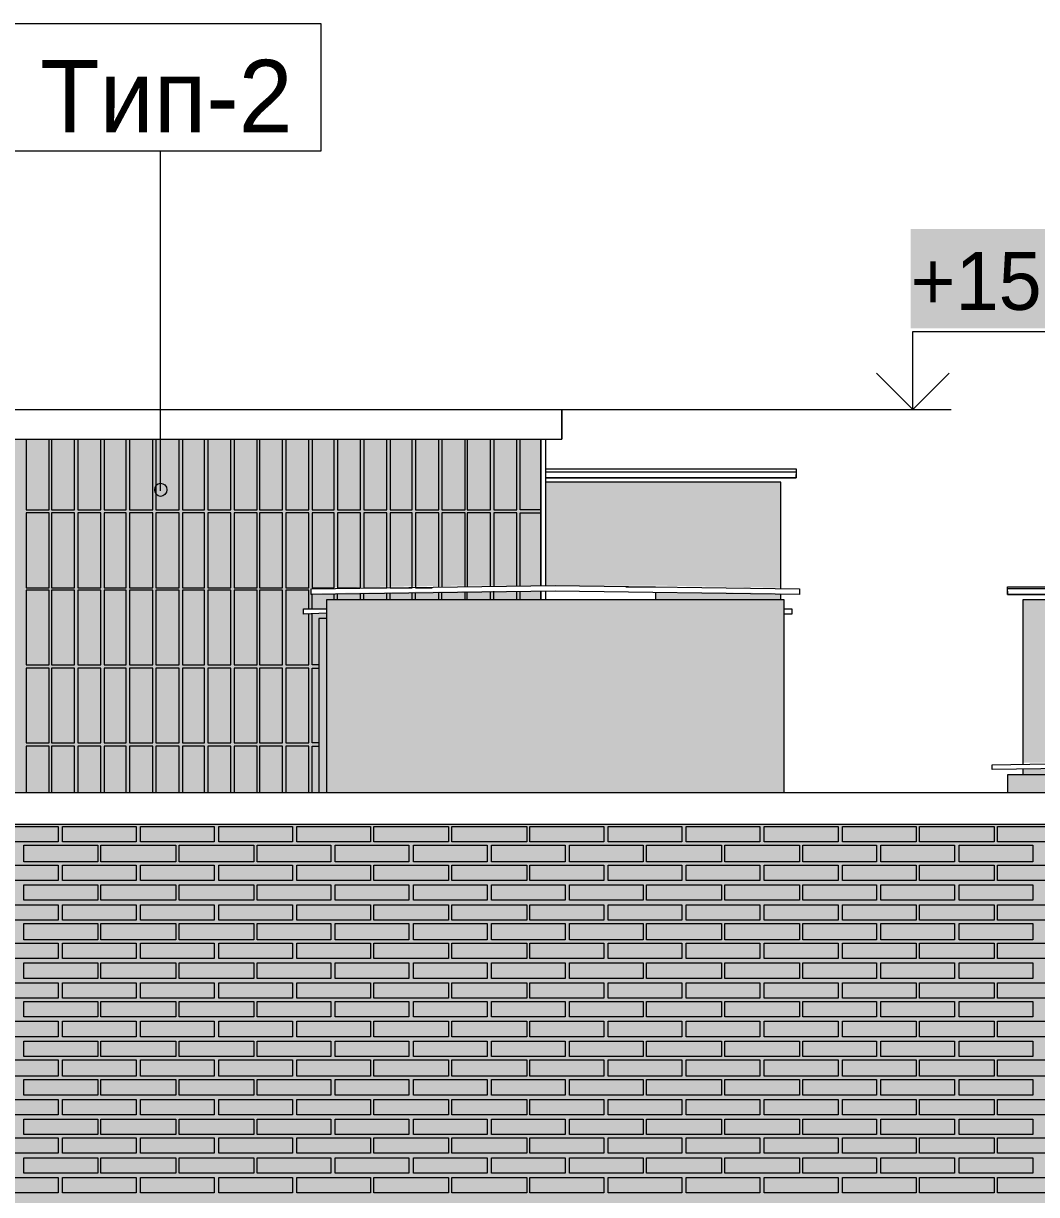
# Model space of a CAD drawing. Header units: millimetres. Extents: x -28928 to 100580, y -22867 to 36490.
# Drawn here: x 7074 to 10970, y 7605 to 12108 of the extents above; entities that cross this region are included whole.
import ezdxf

# ---------------------------------------------------------------- set-up
doc = ezdxf.new("R2010")
doc.units = ezdxf.units.MM
doc.layers.add('PDF _Геометрия', color=7, linetype='Continuous', true_color=0x8f8e8d)
doc.layers.add('PDF _Сплошная заливка', color=7, linetype='Continuous', true_color=0xffffff)
doc.layers.add('PDF _Текст', color=7, linetype='Continuous')

msp = doc.modelspace()

# ---------------------------------------------------------------- hatches: boundary and pattern name
at = {"layer": 'PDF _Сплошная заливка', "true_color": 0xfae100, "transparency": 33554559}
h = msp.add_hatch(color=2, dxfattribs=at)
h.paths.add_polyline_path([(1529.5, 10411.8), (1529.5, 10394.9), (2096.4, 10394.9), (2096.4, 10411.8)])
h.paths.add_polyline_path([(4249.9, 9908.4), (4249.9, 9891.4), (4922.6, 9891.4), (4922.6, 9908.4)])
h.paths.add_polyline_path([(5675.7, 9891.4), (5675.7, 9476.8), (5663, 9476.8), (5692.6, 9472.6), (5692.6, 9476.8), (5696.8, 9476.8), (5997.2, 9176.4), (5997.2, 9574.1), (5679.9, 9891.4)])
h.paths.add_polyline_path([(3746.4, 9916.8), (3725.3, 9895.7), (3822.6, 9891.4), (3822.6, 9916.8)])
h.paths.add_polyline_path([(6060.7, 9256.8), (6060.7, 9197.6), (6365.3, 9201.8), (6310.3, 9256.8)])
h.paths.add_polyline_path([(3818.4, 9988.7), (3771.8, 9942.2), (3822.6, 9938), (3822.6, 9988.7)])
h.paths.add_polyline_path([(5954.9, 9206), (5959.1, 9201.8), (5959.1, 9206)])
h.paths.add_polyline_path([(5675.7, 10378), (5675.7, 9946.4), (5679.9, 9946.4), (5997.2, 9629.1), (5997.2, 10060.7), (5679.9, 10378)])
h.paths.add_polyline_path([(6369.5, 9256.8), (6390.7, 9235.7), (6390.7, 9256.8)])
h.paths.add_polyline_path([(4249.9, 10378), (4249.9, 9946.4), (4922.6, 9946.4), (4922.6, 10378)])
h.paths.add_polyline_path([(6060.7, 9506.4), (6060.7, 9396.4), (6166.4, 9396.4), (6166.4, 9404.9), (6064.9, 9506.4)])
h.paths.add_polyline_path([(-5544.3, 10191.8), (-5544.3, 10509.1), (-8675.1, 10509.1), (-8666.6, 10504.9), (-8653.9, 10500.7), (-8645.5, 10496.4), (-8632.8, 10492.2), (-8624.3, 10488), (-8611.6, 10483.7), (-8603.2, 10479.5), (-8590.5, 10475.3), (-8573.6, 10466.8), (-8577.8, 10416), (-8857, 10411.8), (-8857, 10394.9), (-8662.4, 10394.9), (-8615.9, 10348.4), (-8857, 10344.1), (-8857, 10331.4), (-8658.2, 10331.4), (-8615.9, 10289.1), (-8857, 10284.9), (-8857, 10272.2), (-8662.4, 10272.2), (-8615.9, 10225.7), (-8857, 10221.4), (-8857, 10213), (-8662.4, 10213), (-8615.9, 10166.4), (-8857, 10162.2), (-8857, 10153.7), (-8662.4, 10153.7), (-8615.9, 10107.2), (-8857, 10103), (-8857, 10094.5), (-8467.8, 10094.5), (-8450.9, 10090.3), (-8450.9, 10115.7), (-5544.3, 10115.7), (-5544.3, 10136.8), (-5671.3, 10136.8), (-5671.3, 10170.7), (-5874.3, 10174.9), (-6343.9, 10174.9), (-8510.1, 10141), (-8510.1, 10162.2), (-6343.9, 10196), (-5810.9, 10196)])
h.paths.add_polyline_path([(4960.7, 9908.4), (4960.7, 9891.4), (5019.9, 9891.4), (5019.9, 9857.6), (5079.1, 9857.6), (5079.1, 9836.4), (5019.9, 9836.4), (5019.9, 9472.6), (5629.1, 9476.8), (5633.4, 9908.4)])
h.paths.add_polyline_path([(2451.8, 9320.3), (2451.8, 9151), (3001.8, 9151), (3001.8, 9819.5), (3589.9, 9823.7), (3598.4, 9828), (3606.8, 9836.4), (2942.6, 9836.4), (2942.6, 9861.8), (3179.5, 9866), (3644.9, 9874.5), (3649.1, 9878.7), (3653.4, 9891.4), (3666.1, 9895.7), (3683, 9912.6), (3589.9, 9912.6), (3589.9, 9933.7), (3708.4, 9938), (4186.4, 10416), (5696.8, 10416), (5997.2, 10115.7), (5997.2, 10335.7), (6035.3, 10335.7), (6035.3, 10073.4), (6039.5, 10073.4), (6538.7, 9574.1), (6534.5, 9565.7), (6517.6, 9548.7), (6504.9, 9544.5), (6504.9, 9548.7), (6433, 9620.7), (6428.7, 9620.7), (6428.7, 9396.4), (6843.4, 9396.4), (6843.4, 9256.8), (6428.7, 9256.8), (6428.7, 9197.6), (6843.4, 9197.6), (6843.4, 9151), (6856.1, 9151), (6856.1, 10335.7), (6894.1, 10335.7), (6894.1, 9151), (8209.9, 9151), (8209.9, 9819.5), (8239.5, 9819.5), (8239.5, 9840.7), (8150.7, 9840.7), (8150.7, 9857.6), (8239.5, 9857.6), (8239.5, 9891.4), (9064.5, 9891.4), (9064.5, 9925.3), (8772.6, 9925.3), (8180.3, 9916.8), (8180.3, 9938), (8772.6, 9946.4), (9064.5, 9946.4), (9064.5, 10509.1), (2371.4, 10509.1), (2379.9, 10504.9), (2392.6, 10500.7), (2409.5, 10492.2), (2422.2, 10488), (2439.1, 10479.5), (2451.8, 10475.3), (2468.7, 10466.8), (2464.5, 10416), (2185.3, 10411.8), (2185.3, 10394.9), (2384.1, 10394.9), (2426.4, 10352.6), (2426.4, 10344.1), (2185.3, 10344.1), (2185.3, 10331.4), (2384.1, 10331.4), (2426.4, 10289.1), (2185.3, 10284.9), (2185.3, 10272.2), (2384.1, 10272.2), (2426.4, 10229.9), (2426.4, 10221.4), (2185.3, 10221.4), (2185.3, 10213), (2384.1, 10213), (2418, 10179.1), (2418, 10170.7), (2443.4, 10170.7), (2443.4, 10136.8), (2396.8, 10136.8), (2426.4, 10107.2), (2384.1, 10103), (2384.1, 10090.3), (2388.4, 10090.3), (2426.4, 10052.2), (2426.4, 10043.7), (2384.1, 10043.7), (2384.1, 10026.8), (2388.4, 10026.8), (2426.4, 9988.7), (2426.4, 9980.3), (2460.3, 9980.3), (2494.1, 9976), (2494.1, 9921), (2430.7, 9921), (2430.7, 9887.2), (2443.4, 9887.2), (2485.7, 9866), (2485.7, 9811), (2430.7, 9811), (2430.7, 9760.3), (2434.9, 9760.3), (2447.6, 9747.6), (2430.7, 9743.4), (2430.7, 9701), (2434.9, 9701), (2447.6, 9688.4), (2430.7, 9684.1), (2430.7, 9637.6), (2439.1, 9637.6), (2447.6, 9629.1), (2430.7, 9624.9), (2430.7, 9578.4), (2434.9, 9578.4), (2447.6, 9565.7), (2430.7, 9561.4), (2430.7, 9519.1), (2434.9, 9519.1), (2447.6, 9506.4), (2430.7, 9502.2), (2430.7, 9459.9), (2434.9, 9459.9), (2447.6, 9447.2), (2430.7, 9443), (2430.7, 9400.7), (2434.9, 9400.7), (2447.6, 9388), (2430.7, 9383.7), (2473, 9379.5), (2511.1, 9375.3), (2511.1, 9320.3)])
h.paths.add_polyline_path([(-8480.5, 9912.6), (-8480.5, 9891.4), (-8450.9, 9891.4), (-8450.9, 9912.6)])
h.paths.add_polyline_path([(-8950.1, 10043.7), (-9220.9, 10043.7), (-9220.9, 10031), (-8950.1, 10031)])
h.paths.add_polyline_path([(3860.7, 9921), (3860.7, 9891.4), (4207.6, 9891.4), (4207.6, 9921)])
h.paths.add_polyline_path([(-8950.1, 10103), (-9220.9, 10103), (-9220.9, 10094.5), (-8950.1, 10094.5)])
h.paths.add_polyline_path([(6060.7, 9993), (6060.7, 9561.4), (6064.9, 9561.4), (6221.4, 9404.9), (6390.7, 9400.7), (6390.7, 9667.2), (6064.9, 9993)])
h.paths.add_polyline_path([(-8950.1, 10162.2), (-9220.9, 10162.2), (-9220.9, 10153.7), (-8950.1, 10153.7)])
h.paths.add_polyline_path([(-8628.6, 10060.7), (-8615.9, 10048), (-8857, 10043.7), (-8857, 10031), (-8480.5, 10031), (-8480.5, 9946.4), (-8450.9, 9946.4), (-8450.9, 10060.7)])
h.paths.add_polyline_path([(-8950.1, 10221.4), (-9220.9, 10221.4), (-9220.9, 10213), (-8950.1, 10213)])
h.paths.add_polyline_path([(374.5, 10136.8), (374.5, 10115.7), (1212.2, 10119.9), (1229.1, 10136.8)])
h.paths.add_polyline_path([(-8950.1, 10284.9), (-9220.9, 10284.9), (-9220.9, 10272.2), (-8950.1, 10272.2)])
h.paths.add_polyline_path([(1529.5, 10221.4), (1529.5, 10213), (2096.4, 10213), (2096.4, 10221.4)])
h.paths.add_polyline_path([(-8950.1, 10344.1), (-9220.9, 10344.1), (-9220.9, 10331.4), (-8950.1, 10331.4)])
h.paths.add_polyline_path([(1529.5, 10284.9), (1529.5, 10272.2), (2096.4, 10272.2), (2096.4, 10284.9)])
h.paths.add_polyline_path([(-8950.1, 10411.8), (-9220.9, 10411.8), (-9220.9, 10394.9), (-8950.1, 10394.9)])
h.paths.add_polyline_path([(1529.5, 10344.1), (1529.5, 10331.4), (2096.4, 10331.4), (2096.4, 10344.1)])
h.paths.add_polyline_path([(1250.3, 10504.9), (1258.7, 10509.1), (374.5, 10509.1), (374.5, 10170.7), (1208, 10174.9), (1246.1, 10213), (1440.7, 10213), (1440.7, 10225.7), (1199.5, 10229.9), (1208, 10234.1), (1246.1, 10272.2), (1440.7, 10272.2), (1440.7, 10284.9), (1199.5, 10289.1), (1208, 10293.4), (1246.1, 10331.4), (1440.7, 10331.4), (1440.7, 10344.1), (1199.5, 10348.4), (1246.1, 10394.9), (1440.7, 10394.9), (1440.7, 10411.8), (1157.2, 10411.8), (1157.2, 10466.8), (1169.9, 10471), (1178.4, 10475.3), (1191.1, 10479.5), (1208, 10488), (1220.7, 10492.2), (1237.6, 10500.7)])
h.paths.add_polyline_path([(4203.4, 10373.7), (3869.1, 10039.5), (3860.7, 10035.3), (3860.7, 9942.2), (4207.6, 9942.2), (4207.6, 10373.7)])
h.paths.add_polyline_path([(5019.9, 9151), (5578.4, 9155.3), (5582.6, 9337.2), (5019.9, 9337.2)])
h.paths.add_polyline_path([(4960.7, 10378), (4960.7, 9946.4), (5633.4, 9946.4), (5633.4, 10378)])
h.paths.add_polyline_path([(5629.1, 9151), (5823.7, 9155.3), (5739.1, 9239.9), (5734.9, 9239.9), (5734.9, 9248.4), (5641.8, 9341.4), (5637.6, 9341.4), (5633.4, 9337.2), (5633.4, 9341.4), (5637.6, 9345.7), (5019.9, 9345.7), (5629.1, 9341.4)])
at = {"layer": 'PDF _Сплошная заливка', "true_color": 0x383e42, "transparency": 33554559}
h = msp.add_hatch(color=250, dxfattribs=at)
h.paths.add_polyline_path([(9504.5, 9946.4), (9986.8, 9938), (9986.8, 10344.1), (9081.4, 10344.1), (9081.4, 9946.4)])
h.paths.add_polyline_path([(9986.8, 9916.8), (9745.7, 9921), (9504.5, 9921), (9504.5, 9891.4), (9986.8, 9891.4)])
h = msp.add_hatch(color=250, dxfattribs=at)
h.paths.add_polyline_path([(12614.1, 9218.7), (12614.1, 9151), (14623.7, 9151), (14623.7, 9891.4), (10917.6, 9891.4), (10917.6, 9265.3), (11273, 9265.3), (11273, 9663), (12059.9, 9663), (12059.9, 9269.5), (12267.2, 9269.5), (12474.5, 9265.3), (12677.6, 9261), (12677.6, 9244.1), (12059.9, 9244.1), (12059.9, 9218.7)])
h.paths.add_polyline_path([(11273, 9244.1), (10917.6, 9244.1), (10917.6, 9218.7), (11273, 9218.7)])
at = {"layer": 'PDF _Сплошная заливка', "true_color": 0xdcd6cf, "transparency": 33554559}
msp.add_hatch(color=254, dxfattribs=at).paths.add_polyline_path([(29465.3, 1544.1), (29486.4, 1544.1), (29486.4, 9028.4), (4952.2, 9028.4), (4952.2, -4713.2), (29465.3, -4713.2)])

# ---------------------------------------------------------------- linework, layer by layer
at = {"layer": 'PDF _Геометрия', "color": 7, "lineweight": 9}
for points in [[(6978.7, 12108.4), (8218.4, 12108.4), (8218.4, 11617.6), (6978.7, 11617.6)], [(9064.5, 10509.1), (9064.5, 9946.4)], [(9119.5, 9946.4), (10058.7, 9933.7), (10058.7, 9912.6), (9119.5, 9925.3), (8180.3, 9912.6), (8180.3, 9933.7)], [(9064.5, 9925.3), (9064.5, 9891.4)], [(10858.4, 9933.7), (10858.4, 9942.2), (12250.3, 9942.2), (12250.3, 9938), (12851.1, 9938), (12851.1, 9942.2), (14683, 9942.2), (14683, 9933.7)]]:
    msp.add_lwpolyline(points, close=True, dxfattribs=at)
for points in [[(7600.7, 10310.3), (7600.7, 11617.6)], [(2358.7, 10509.1), (9144.9, 10509.1), (9144.9, 10623.4), (9872.6, 10623.4), (10494.5, 10623.4), (10494.5, 10923.7), (11294.1, 10923.7)], [(2088, 10623.4), (9144.9, 10623.4), (9144.9, 10509.1)], [(10342.2, 10623.4), (10642.6, 10623.4)], [(9081.4, 10509.1), (9081.4, 9946.4)], [(9081.4, 10394.9), (10046.1, 10394.9), (10046.1, 10382.2), (9081.4, 10382.2)], [(10046.1, 10382.2), (10046.1, 10361), (9081.4, 10361), (10046.1, 10361), (10046.1, 10373.7)], [(9986.8, 9933.7), (9986.8, 10344.1), (9081.4, 10344.1)], [(9081.4, 9925.3), (9081.4, 9891.4)], [(9390.3, 9942.2), (9504.5, 9942.2)], [(9504.5, 9921), (9504.5, 9891.4)], [(9986.8, 9891.4), (9986.8, 9912.6)], [(14683, 9933.7), (14683, 9912.6), (10858.4, 9912.6), (10858.4, 9933.7)], [(10858.4, 9925.3), (10858.4, 9912.6), (14683, 9912.6), (14683, 9925.3)], [(9999.5, 9151), (9999.5, 9891.4), (8239.5, 9891.4), (8239.5, 9151)], [(14623.7, 9151), (14623.7, 9891.4), (10917.6, 9891.4), (10917.6, 9261)], [(8239.5, 9840.7), (8150.7, 9836.4), (8150.7, 9857.6), (8239.5, 9857.6)], [(8239.5, 9819.5), (8209.9, 9819.5), (8209.9, 9151)], [(9999.5, 9857.6), (10029.1, 9857.6), (10029.1, 9836.4), (9999.5, 9836.4)], [(11289.9, 9244.1), (11738.4, 9252.6), (10799.1, 9239.9), (10799.1, 9256.8), (11738.4, 9273.7), (11289.9, 9265.3)], [(10917.6, 9239.9), (10917.6, 9218.7)], [(12614.1, 9151), (12614.1, 9218.7), (10858.4, 9218.7), (10858.4, 9151)], [(-21875.1, 9028.4), (-21875.1, 9151), (29681.1, 9151), (29681.1, 9028.4), (-21875.1, 9028.4), (-21875.1, 9151)]]:
    msp.add_lwpolyline(points, dxfattribs=at)
at = {"layer": 'PDF _Геометрия', "color": 7, "lineweight": 18}
msp.add_lwpolyline([(10354.9, 10763), (10494.5, 10623.4), (10634.1, 10763)], dxfattribs=at)
at = {"layer": 'PDF _Геометрия', "color": 253, "lineweight": 9, "true_color": 0xada988}
for points in [[(7084.5, 10509.1), (7084.5, 10238.4), (7173.4, 10238.4), (7173.4, 10509.1)], [(7181.8, 10509.1), (7181.8, 10238.4), (7270.7, 10238.4), (7270.7, 10509.1)], [(7283.4, 10509.1), (7283.4, 10238.4), (7372.2, 10238.4), (7372.2, 10509.1)], [(7384.9, 10509.1), (7384.9, 10238.4), (7469.5, 10238.4), (7469.5, 10509.1)], [(7482.2, 10509.1), (7482.2, 10238.4), (7571.1, 10238.4), (7571.1, 10509.1)], [(7583.7, 10509.1), (7583.7, 10238.4), (7672.6, 10238.4), (7672.6, 10509.1)], [(7685.3, 10509.1), (7685.3, 10238.4), (7769.9, 10238.4), (7769.9, 10509.1)], [(7782.6, 10509.1), (7782.6, 10238.4), (7871.4, 10238.4), (7871.4, 10509.1)], [(7884.1, 10509.1), (7884.1, 10238.4), (7973, 10238.4), (7973, 10509.1)], [(7981.4, 10509.1), (7981.4, 10238.4), (8070.3, 10238.4), (8070.3, 10509.1)], [(8083, 10509.1), (8083, 10238.4), (8171.8, 10238.4), (8171.8, 10509.1)], [(8184.5, 10509.1), (8184.5, 10238.4), (8269.1, 10238.4), (8269.1, 10509.1)], [(8281.8, 10509.1), (8281.8, 10238.4), (8370.7, 10238.4), (8370.7, 10509.1)], [(8383.4, 10509.1), (8383.4, 10238.4), (8472.2, 10238.4), (8472.2, 10509.1)], [(8484.9, 10509.1), (8484.9, 10238.4), (8569.5, 10238.4), (8569.5, 10509.1)], [(8582.2, 10509.1), (8582.2, 10238.4), (8671.1, 10238.4), (8671.1, 10509.1)], [(8683.7, 10509.1), (8683.7, 10238.4), (8772.6, 10238.4), (8772.6, 10509.1)], [(8781.1, 10509.1), (8781.1, 10238.4), (8869.9, 10238.4), (8869.9, 10509.1)], [(8882.6, 10509.1), (8882.6, 10238.4), (8971.4, 10238.4), (8971.4, 10509.1)], [(9064.5, 10238.4), (8984.1, 10238.4), (8984.1, 10509.1)], [(8671.1, 9942.2), (8671.1, 10225.7), (8582.2, 10225.7), (8582.2, 9938), (8645.7, 9938)], [(8772.6, 9942.2), (8772.6, 10225.7), (8683.7, 10225.7), (8683.7, 9942.2)], [(8869.9, 9942.2), (8869.9, 10225.7), (8781.1, 10225.7), (8781.1, 9942.2)], [(8971.4, 9946.4), (8971.4, 10225.7), (8882.6, 10225.7), (8882.6, 9942.2)], [(8984.1, 9946.4), (8984.1, 10225.7), (9064.5, 10225.7)], [(8171.8, 9857.6), (8171.8, 9929.5), (8083, 9929.5), (8083, 9641.8), (8171.8, 9641.8), (8171.8, 9836.4)], [(8184.5, 9857.6), (8184.5, 9912.6)], [(8269.1, 9891.4), (8269.1, 9912.6)], [(8281.8, 9891.4), (8281.8, 9912.6)], [(8370.7, 9891.4), (8370.7, 9916.8)], [(8383.4, 9891.4), (8383.4, 9916.8)], [(8472.2, 9891.4), (8472.2, 9916.8)], [(8484.9, 9891.4), (8484.9, 9916.8)], [(8569.5, 9891.4), (8569.5, 9916.8)], [(8582.2, 9891.4), (8582.2, 9916.8)], [(8671.1, 9891.4), (8671.1, 9921)], [(8683.7, 9891.4), (8683.7, 9921)], [(8772.6, 9891.4), (8772.6, 9921)], [(8781.1, 9891.4), (8781.1, 9921)], [(8869.9, 9891.4), (8869.9, 9921)], [(8882.6, 9891.4), (8882.6, 9925.3)], [(8971.4, 9891.4), (8971.4, 9925.3)], [(8984.1, 9891.4), (8984.1, 9925.3)], [(8209.9, 9641.8), (8184.5, 9641.8), (8184.5, 9836.4)], [(8209.9, 9341.4), (8184.5, 9341.4), (8184.5, 9629.1), (8209.9, 9629.1)], [(7173.4, 9151), (7173.4, 9328.7), (7084.5, 9328.7), (7084.5, 9151)], [(7270.7, 9151), (7270.7, 9328.7), (7181.8, 9328.7), (7181.8, 9151)], [(7372.2, 9151), (7372.2, 9328.7), (7283.4, 9328.7), (7283.4, 9151)], [(7469.5, 9151), (7469.5, 9328.7), (7384.9, 9328.7), (7384.9, 9151)], [(7571.1, 9151), (7571.1, 9328.7), (7482.2, 9328.7), (7482.2, 9151)], [(7672.6, 9151), (7672.6, 9328.7), (7583.7, 9328.7), (7583.7, 9151)], [(7769.9, 9151), (7769.9, 9328.7), (7685.3, 9328.7), (7685.3, 9151)], [(7871.4, 9151), (7871.4, 9328.7), (7782.6, 9328.7), (7782.6, 9151)], [(7973, 9151), (7973, 9328.7), (7884.1, 9328.7), (7884.1, 9151)], [(8070.3, 9151), (8070.3, 9328.7), (7981.4, 9328.7), (7981.4, 9151)], [(8171.8, 9151), (8171.8, 9328.7), (8083, 9328.7), (8083, 9151)], [(8184.5, 9151), (8184.5, 9328.7), (8209.9, 9328.7)]]:
    msp.add_lwpolyline(points, dxfattribs=at)
for points in [[(7084.5, 10225.7), (7084.5, 9938), (7173.4, 9938), (7173.4, 10225.7)], [(7181.8, 10225.7), (7181.8, 9938), (7270.7, 9938), (7270.7, 10225.7)], [(7283.4, 10225.7), (7283.4, 9938), (7372.2, 9938), (7372.2, 10225.7)], [(7384.9, 10225.7), (7384.9, 9938), (7469.5, 9938), (7469.5, 10225.7)], [(7482.2, 10225.7), (7482.2, 9938), (7571.1, 9938), (7571.1, 10225.7)], [(7583.7, 10225.7), (7583.7, 9938), (7672.6, 9938), (7672.6, 10225.7)], [(7685.3, 10225.7), (7685.3, 9938), (7769.9, 9938), (7769.9, 10225.7)], [(7782.6, 10225.7), (7782.6, 9938), (7871.4, 9938), (7871.4, 10225.7)], [(7884.1, 10225.7), (7884.1, 9938), (7973, 9938), (7973, 10225.7)], [(7981.4, 10225.7), (7981.4, 9938), (8070.3, 9938), (8070.3, 10225.7)], [(8083, 10225.7), (8083, 9938), (8171.8, 9938), (8171.8, 10225.7)], [(8184.5, 10225.7), (8184.5, 9938), (8269.1, 9938), (8269.1, 10225.7)], [(8281.8, 10225.7), (8281.8, 9938), (8370.7, 9938), (8370.7, 10225.7)], [(8383.4, 10225.7), (8383.4, 9938), (8472.2, 9938), (8472.2, 10225.7)], [(8484.9, 10225.7), (8484.9, 9938), (8569.5, 9938), (8569.5, 10225.7)], [(7084.5, 9929.5), (7084.5, 9641.8), (7173.4, 9641.8), (7173.4, 9929.5)], [(7181.8, 9929.5), (7181.8, 9641.8), (7270.7, 9641.8), (7270.7, 9929.5)], [(7283.4, 9929.5), (7283.4, 9641.8), (7372.2, 9641.8), (7372.2, 9929.5)], [(7384.9, 9929.5), (7384.9, 9641.8), (7469.5, 9641.8), (7469.5, 9929.5)], [(7482.2, 9929.5), (7482.2, 9641.8), (7571.1, 9641.8), (7571.1, 9929.5)], [(7583.7, 9929.5), (7583.7, 9641.8), (7672.6, 9641.8), (7672.6, 9929.5)], [(7685.3, 9929.5), (7685.3, 9641.8), (7769.9, 9641.8), (7769.9, 9929.5)], [(7782.6, 9929.5), (7782.6, 9641.8), (7871.4, 9641.8), (7871.4, 9929.5)], [(7884.1, 9929.5), (7884.1, 9641.8), (7973, 9641.8), (7973, 9929.5)], [(7981.4, 9929.5), (7981.4, 9641.8), (8070.3, 9641.8), (8070.3, 9929.5)], [(7084.5, 9629.1), (7084.5, 9341.4), (7173.4, 9341.4), (7173.4, 9629.1)], [(7181.8, 9629.1), (7181.8, 9341.4), (7270.7, 9341.4), (7270.7, 9629.1)], [(7283.4, 9629.1), (7283.4, 9341.4), (7372.2, 9341.4), (7372.2, 9629.1)], [(7384.9, 9629.1), (7384.9, 9341.4), (7469.5, 9341.4), (7469.5, 9629.1)], [(7482.2, 9629.1), (7482.2, 9341.4), (7571.1, 9341.4), (7571.1, 9629.1)], [(7583.7, 9629.1), (7583.7, 9341.4), (7672.6, 9341.4), (7672.6, 9629.1)], [(7685.3, 9629.1), (7685.3, 9341.4), (7769.9, 9341.4), (7769.9, 9629.1)], [(7782.6, 9629.1), (7782.6, 9341.4), (7871.4, 9341.4), (7871.4, 9629.1)], [(7884.1, 9629.1), (7884.1, 9341.4), (7973, 9341.4), (7973, 9629.1)], [(7981.4, 9629.1), (7981.4, 9341.4), (8070.3, 9341.4), (8070.3, 9629.1)], [(8083, 9629.1), (8083, 9341.4), (8171.8, 9341.4), (8171.8, 9629.1)]]:
    msp.add_lwpolyline(points, close=True, dxfattribs=at)
at = {"layer": 'PDF _Геометрия', "lineweight": 9}
for points in [[(7207.2, 9019.9), (7207.2, 8960.7), (6923.7, 8960.7), (6923.7, 9019.9)], [(7507.6, 9019.9), (7507.6, 8960.7), (7224.1, 8960.7), (7224.1, 9019.9)], [(7808, 9019.9), (7808, 8960.7), (7524.5, 8960.7), (7524.5, 9019.9)], [(8108.4, 9019.9), (8108.4, 8960.7), (7824.9, 8960.7), (7824.9, 9019.9)], [(8408.7, 9019.9), (8408.7, 8960.7), (8125.3, 8960.7), (8125.3, 9019.9)], [(8709.1, 9019.9), (8709.1, 8960.7), (8421.4, 8960.7), (8421.4, 9019.9)], [(9009.5, 9019.9), (9009.5, 8960.7), (8721.8, 8960.7), (8721.8, 9019.9)], [(9305.7, 9019.9), (9305.7, 8960.7), (9022.2, 8960.7), (9022.2, 9019.9)], [(9606.1, 9019.9), (9606.1, 8960.7), (9322.6, 8960.7), (9322.6, 9019.9)], [(9906.4, 9019.9), (9906.4, 8960.7), (9623, 8960.7), (9623, 9019.9)], [(10206.8, 9019.9), (10206.8, 8960.7), (9923.4, 8960.7), (9923.4, 9019.9)], [(10507.2, 9019.9), (10507.2, 8960.7), (10223.7, 8960.7), (10223.7, 9019.9)], [(10807.6, 9019.9), (10807.6, 8960.7), (10519.9, 8960.7), (10519.9, 9019.9)], [(11108, 9019.9), (11108, 8960.7), (10820.3, 8960.7), (10820.3, 9019.9)], [(7359.5, 8884.5), (7215.7, 8884.5), (7076.1, 8884.5), (7076.1, 8948), (7215.7, 8948), (7359.5, 8948)], [(7659.9, 8884.5), (7516.1, 8884.5), (7372.2, 8884.5), (7372.2, 8948), (7516.1, 8948), (7659.9, 8948)], [(7960.3, 8884.5), (7816.4, 8884.5), (7672.6, 8884.5), (7672.6, 8948), (7816.4, 8948), (7960.3, 8948)], [(8256.4, 8884.5), (8116.8, 8884.5), (7973, 8884.5), (7973, 8948), (8116.8, 8948), (8256.4, 8948)], [(8556.8, 8884.5), (8417.2, 8884.5), (8273.4, 8884.5), (8273.4, 8948), (8417.2, 8948), (8556.8, 8948)], [(8857.2, 8884.5), (8713.4, 8884.5), (8573.7, 8884.5), (8573.7, 8948), (8713.4, 8948), (8857.2, 8948)], [(9157.6, 8884.5), (9013.7, 8884.5), (8874.1, 8884.5), (8874.1, 8948), (9013.7, 8948), (9157.6, 8948)], [(9458, 8884.5), (9314.1, 8884.5), (9174.5, 8884.5), (9174.5, 8948), (9314.1, 8948), (9458, 8948)], [(9758.4, 8884.5), (9614.5, 8884.5), (9470.7, 8884.5), (9470.7, 8948), (9614.5, 8948), (9758.4, 8948)], [(10058.7, 8884.5), (9914.9, 8884.5), (9771.1, 8884.5), (9771.1, 8948), (9914.9, 8948), (10058.7, 8948)], [(10354.9, 8884.5), (10215.3, 8884.5), (10071.4, 8884.5), (10071.4, 8948), (10215.3, 8948), (10354.9, 8948)], [(10655.3, 8884.5), (10515.7, 8884.5), (10371.8, 8884.5), (10371.8, 8948), (10515.7, 8948), (10655.3, 8948)], [(10955.7, 8884.5), (10816.1, 8884.5), (10672.2, 8884.5), (10672.2, 8948), (10816.1, 8948), (10955.7, 8948)], [(7207.2, 8871.8), (7207.2, 8812.6), (6923.7, 8812.6), (6923.7, 8871.8)], [(7507.6, 8871.8), (7507.6, 8812.6), (7224.1, 8812.6), (7224.1, 8871.8)], [(7808, 8871.8), (7808, 8812.6), (7524.5, 8812.6), (7524.5, 8871.8)], [(8108.4, 8871.8), (8108.4, 8812.6), (7824.9, 8812.6), (7824.9, 8871.8)], [(8408.7, 8871.8), (8408.7, 8812.6), (8125.3, 8812.6), (8125.3, 8871.8)], [(8709.1, 8871.8), (8709.1, 8812.6), (8421.4, 8812.6), (8421.4, 8871.8)], [(9009.5, 8871.8), (9009.5, 8812.6), (8721.8, 8812.6), (8721.8, 8871.8)], [(9305.7, 8871.8), (9305.7, 8812.6), (9022.2, 8812.6), (9022.2, 8871.8)], [(9606.1, 8871.8), (9606.1, 8812.6), (9322.6, 8812.6), (9322.6, 8871.8)], [(9906.4, 8871.8), (9906.4, 8812.6), (9623, 8812.6), (9623, 8871.8)], [(10206.8, 8871.8), (10206.8, 8812.6), (9923.4, 8812.6), (9923.4, 8871.8)], [(10507.2, 8871.8), (10507.2, 8812.6), (10223.7, 8812.6), (10223.7, 8871.8)], [(10807.6, 8871.8), (10807.6, 8812.6), (10519.9, 8812.6), (10519.9, 8871.8)], [(11108, 8871.8), (11108, 8812.6), (10820.3, 8812.6), (10820.3, 8871.8)], [(7359.5, 8736.4), (7215.7, 8736.4), (7076.1, 8736.4), (7076.1, 8795.7), (7215.7, 8795.7), (7359.5, 8795.7)], [(7659.9, 8736.4), (7516.1, 8736.4), (7372.2, 8736.4), (7372.2, 8795.7), (7516.1, 8795.7), (7659.9, 8795.7)], [(7960.3, 8736.4), (7816.4, 8736.4), (7672.6, 8736.4), (7672.6, 8795.7), (7816.4, 8795.7), (7960.3, 8795.7)], [(8256.4, 8736.4), (8116.8, 8736.4), (7973, 8736.4), (7973, 8795.7), (8116.8, 8795.7), (8256.4, 8795.7)], [(8556.8, 8736.4), (8417.2, 8736.4), (8273.4, 8736.4), (8273.4, 8795.7), (8417.2, 8795.7), (8556.8, 8795.7)], [(8857.2, 8736.4), (8713.4, 8736.4), (8573.7, 8736.4), (8573.7, 8795.7), (8713.4, 8795.7), (8857.2, 8795.7)], [(9157.6, 8736.4), (9013.7, 8736.4), (8874.1, 8736.4), (8874.1, 8795.7), (9013.7, 8795.7), (9157.6, 8795.7)], [(9458, 8736.4), (9314.1, 8736.4), (9174.5, 8736.4), (9174.5, 8795.7), (9314.1, 8795.7), (9458, 8795.7)], [(9758.4, 8736.4), (9614.5, 8736.4), (9470.7, 8736.4), (9470.7, 8795.7), (9614.5, 8795.7), (9758.4, 8795.7)], [(10058.7, 8736.4), (9914.9, 8736.4), (9771.1, 8736.4), (9771.1, 8795.7), (9914.9, 8795.7), (10058.7, 8795.7)], [(10354.9, 8736.4), (10215.3, 8736.4), (10071.4, 8736.4), (10071.4, 8795.7), (10215.3, 8795.7), (10354.9, 8795.7)], [(10655.3, 8736.4), (10515.7, 8736.4), (10371.8, 8736.4), (10371.8, 8795.7), (10515.7, 8795.7), (10655.3, 8795.7)], [(10955.7, 8736.4), (10816.1, 8736.4), (10672.2, 8736.4), (10672.2, 8795.7), (10816.1, 8795.7), (10955.7, 8795.7)], [(7207.2, 8719.5), (7207.2, 8660.3), (6923.7, 8660.3), (6923.7, 8719.5)], [(7507.6, 8719.5), (7507.6, 8660.3), (7224.1, 8660.3), (7224.1, 8719.5)], [(7808, 8719.5), (7808, 8660.3), (7524.5, 8660.3), (7524.5, 8719.5)], [(8108.4, 8719.5), (8108.4, 8660.3), (7824.9, 8660.3), (7824.9, 8719.5)], [(8408.7, 8719.5), (8408.7, 8660.3), (8125.3, 8660.3), (8125.3, 8719.5)], [(8709.1, 8719.5), (8709.1, 8660.3), (8421.4, 8660.3), (8421.4, 8719.5)], [(9009.5, 8719.5), (9009.5, 8660.3), (8721.8, 8660.3), (8721.8, 8719.5)], [(9305.7, 8719.5), (9305.7, 8660.3), (9022.2, 8660.3), (9022.2, 8719.5)], [(9606.1, 8719.5), (9606.1, 8660.3), (9322.6, 8660.3), (9322.6, 8719.5)], [(9906.4, 8719.5), (9906.4, 8660.3), (9623, 8660.3), (9623, 8719.5)], [(10206.8, 8719.5), (10206.8, 8660.3), (9923.4, 8660.3), (9923.4, 8719.5)], [(10507.2, 8719.5), (10507.2, 8660.3), (10223.7, 8660.3), (10223.7, 8719.5)], [(10807.6, 8719.5), (10807.6, 8660.3), (10519.9, 8660.3), (10519.9, 8719.5)], [(11108, 8719.5), (11108, 8660.3), (10820.3, 8660.3), (10820.3, 8719.5)], [(7359.5, 8584.1), (7215.7, 8584.1), (7076.1, 8584.1), (7076.1, 8647.6), (7215.7, 8647.6), (7359.5, 8647.6)], [(7659.9, 8584.1), (7516.1, 8584.1), (7372.2, 8584.1), (7372.2, 8647.6), (7516.1, 8647.6), (7659.9, 8647.6)], [(7960.3, 8584.1), (7816.4, 8584.1), (7672.6, 8584.1), (7672.6, 8647.6), (7816.4, 8647.6), (7960.3, 8647.6)], [(8256.4, 8584.1), (8116.8, 8584.1), (7973, 8584.1), (7973, 8647.6), (8116.8, 8647.6), (8256.4, 8647.6)], [(8556.8, 8584.1), (8417.2, 8584.1), (8273.4, 8584.1), (8273.4, 8647.6), (8417.2, 8647.6), (8556.8, 8647.6)], [(8857.2, 8584.1), (8713.4, 8584.1), (8573.7, 8584.1), (8573.7, 8647.6), (8713.4, 8647.6), (8857.2, 8647.6)], [(9157.6, 8584.1), (9013.7, 8584.1), (8874.1, 8584.1), (8874.1, 8647.6), (9013.7, 8647.6), (9157.6, 8647.6)], [(9458, 8584.1), (9314.1, 8584.1), (9174.5, 8584.1), (9174.5, 8647.6), (9314.1, 8647.6), (9458, 8647.6)], [(9758.4, 8584.1), (9614.5, 8584.1), (9470.7, 8584.1), (9470.7, 8647.6), (9614.5, 8647.6), (9758.4, 8647.6)], [(10058.7, 8584.1), (9914.9, 8584.1), (9771.1, 8584.1), (9771.1, 8647.6), (9914.9, 8647.6), (10058.7, 8647.6)], [(10354.9, 8584.1), (10215.3, 8584.1), (10071.4, 8584.1), (10071.4, 8647.6), (10215.3, 8647.6), (10354.9, 8647.6)], [(10655.3, 8584.1), (10515.7, 8584.1), (10371.8, 8584.1), (10371.8, 8647.6), (10515.7, 8647.6), (10655.3, 8647.6)], [(10955.7, 8584.1), (10816.1, 8584.1), (10672.2, 8584.1), (10672.2, 8647.6), (10816.1, 8647.6), (10955.7, 8647.6)], [(7207.2, 8571.4), (7207.2, 8512.2), (6923.7, 8512.2), (6923.7, 8571.4)], [(7507.6, 8571.4), (7507.6, 8512.2), (7224.1, 8512.2), (7224.1, 8571.4)], [(7808, 8571.4), (7808, 8512.2), (7524.5, 8512.2), (7524.5, 8571.4)], [(8108.4, 8571.4), (8108.4, 8512.2), (7824.9, 8512.2), (7824.9, 8571.4)], [(8408.7, 8571.4), (8408.7, 8512.2), (8125.3, 8512.2), (8125.3, 8571.4)], [(8709.1, 8571.4), (8709.1, 8512.2), (8421.4, 8512.2), (8421.4, 8571.4)], [(9009.5, 8571.4), (9009.5, 8512.2), (8721.8, 8512.2), (8721.8, 8571.4)], [(9305.7, 8571.4), (9305.7, 8512.2), (9022.2, 8512.2), (9022.2, 8571.4)], [(9606.1, 8571.4), (9606.1, 8512.2), (9322.6, 8512.2), (9322.6, 8571.4)], [(9906.4, 8571.4), (9906.4, 8512.2), (9623, 8512.2), (9623, 8571.4)], [(10206.8, 8571.4), (10206.8, 8512.2), (9923.4, 8512.2), (9923.4, 8571.4)], [(10507.2, 8571.4), (10507.2, 8512.2), (10223.7, 8512.2), (10223.7, 8571.4)], [(10807.6, 8571.4), (10807.6, 8512.2), (10519.9, 8512.2), (10519.9, 8571.4)], [(11108, 8571.4), (11108, 8512.2), (10820.3, 8512.2), (10820.3, 8571.4)], [(7359.5, 8436), (7215.7, 8436), (7076.1, 8436), (7076.1, 8495.3), (7215.7, 8495.3), (7359.5, 8495.3)], [(7659.9, 8436), (7516.1, 8436), (7372.2, 8436), (7372.2, 8495.3), (7516.1, 8495.3), (7659.9, 8495.3)], [(7960.3, 8436), (7816.4, 8436), (7672.6, 8436), (7672.6, 8495.3), (7816.4, 8495.3), (7960.3, 8495.3)], [(8256.4, 8436), (8116.8, 8436), (7973, 8436), (7973, 8495.3), (8116.8, 8495.3), (8256.4, 8495.3)], [(8556.8, 8436), (8417.2, 8436), (8273.4, 8436), (8273.4, 8495.3), (8417.2, 8495.3), (8556.8, 8495.3)], [(8857.2, 8436), (8713.4, 8436), (8573.7, 8436), (8573.7, 8495.3), (8713.4, 8495.3), (8857.2, 8495.3)], [(9157.6, 8436), (9013.7, 8436), (8874.1, 8436), (8874.1, 8495.3), (9013.7, 8495.3), (9157.6, 8495.3)], [(9458, 8436), (9314.1, 8436), (9174.5, 8436), (9174.5, 8495.3), (9314.1, 8495.3), (9458, 8495.3)], [(9758.4, 8436), (9614.5, 8436), (9470.7, 8436), (9470.7, 8495.3), (9614.5, 8495.3), (9758.4, 8495.3)], [(10058.7, 8436), (9914.9, 8436), (9771.1, 8436), (9771.1, 8495.3), (9914.9, 8495.3), (10058.7, 8495.3)], [(10354.9, 8436), (10215.3, 8436), (10071.4, 8436), (10071.4, 8495.3), (10215.3, 8495.3), (10354.9, 8495.3)], [(10655.3, 8436), (10515.7, 8436), (10371.8, 8436), (10371.8, 8495.3), (10515.7, 8495.3), (10655.3, 8495.3)], [(10955.7, 8436), (10816.1, 8436), (10672.2, 8436), (10672.2, 8495.3), (10816.1, 8495.3), (10955.7, 8495.3)], [(7207.2, 8419.1), (7207.2, 8359.9), (6923.7, 8359.9), (6923.7, 8419.1)], [(7507.6, 8419.1), (7507.6, 8359.9), (7224.1, 8359.9), (7224.1, 8419.1)], [(7808, 8419.1), (7808, 8359.9), (7524.5, 8359.9), (7524.5, 8419.1)], [(8108.4, 8419.1), (8108.4, 8359.9), (7824.9, 8359.9), (7824.9, 8419.1)], [(8408.7, 8419.1), (8408.7, 8359.9), (8125.3, 8359.9), (8125.3, 8419.1)], [(8709.1, 8419.1), (8709.1, 8359.9), (8421.4, 8359.9), (8421.4, 8419.1)], [(9009.5, 8419.1), (9009.5, 8359.9), (8721.8, 8359.9), (8721.8, 8419.1)], [(9305.7, 8419.1), (9305.7, 8359.9), (9022.2, 8359.9), (9022.2, 8419.1)], [(9606.1, 8419.1), (9606.1, 8359.9), (9322.6, 8359.9), (9322.6, 8419.1)], [(9906.4, 8419.1), (9906.4, 8359.9), (9623, 8359.9), (9623, 8419.1)], [(10206.8, 8419.1), (10206.8, 8359.9), (9923.4, 8359.9), (9923.4, 8419.1)], [(10507.2, 8419.1), (10507.2, 8359.9), (10223.7, 8359.9), (10223.7, 8419.1)], [(10807.6, 8419.1), (10807.6, 8359.9), (10519.9, 8359.9), (10519.9, 8419.1)], [(11108, 8419.1), (11108, 8359.9), (10820.3, 8359.9), (10820.3, 8419.1)], [(7359.5, 8288), (7215.7, 8288), (7076.1, 8288), (7076.1, 8347.2), (7215.7, 8347.2), (7359.5, 8347.2)], [(7659.9, 8288), (7516.1, 8288), (7372.2, 8288), (7372.2, 8347.2), (7516.1, 8347.2), (7659.9, 8347.2)], [(7960.3, 8288), (7816.4, 8288), (7672.6, 8288), (7672.6, 8347.2), (7816.4, 8347.2), (7960.3, 8347.2)], [(8256.4, 8288), (8116.8, 8288), (7973, 8288), (7973, 8347.2), (8116.8, 8347.2), (8256.4, 8347.2)], [(8556.8, 8288), (8417.2, 8288), (8273.4, 8288), (8273.4, 8347.2), (8417.2, 8347.2), (8556.8, 8347.2)], [(8857.2, 8288), (8713.4, 8288), (8573.7, 8288), (8573.7, 8347.2), (8713.4, 8347.2), (8857.2, 8347.2)], [(9157.6, 8288), (9013.7, 8288), (8874.1, 8288), (8874.1, 8347.2), (9013.7, 8347.2), (9157.6, 8347.2)], [(9458, 8288), (9314.1, 8288), (9174.5, 8288), (9174.5, 8347.2), (9314.1, 8347.2), (9458, 8347.2)], [(9758.4, 8288), (9614.5, 8288), (9470.7, 8288), (9470.7, 8347.2), (9614.5, 8347.2), (9758.4, 8347.2)], [(10058.7, 8288), (9914.9, 8288), (9771.1, 8288), (9771.1, 8347.2), (9914.9, 8347.2), (10058.7, 8347.2)], [(10354.9, 8288), (10215.3, 8288), (10071.4, 8288), (10071.4, 8347.2), (10215.3, 8347.2), (10354.9, 8347.2)], [(10655.3, 8288), (10515.7, 8288), (10371.8, 8288), (10371.8, 8347.2), (10515.7, 8347.2), (10655.3, 8347.2)], [(10955.7, 8288), (10816.1, 8288), (10672.2, 8288), (10672.2, 8347.2), (10816.1, 8347.2), (10955.7, 8347.2)], [(7207.2, 8271), (7207.2, 8211.8), (6923.7, 8211.8), (6923.7, 8271)], [(7507.6, 8271), (7507.6, 8211.8), (7224.1, 8211.8), (7224.1, 8271)], [(7808, 8271), (7808, 8211.8), (7524.5, 8211.8), (7524.5, 8271)], [(8108.4, 8271), (8108.4, 8211.8), (7824.9, 8211.8), (7824.9, 8271)], [(8408.7, 8271), (8408.7, 8211.8), (8125.3, 8211.8), (8125.3, 8271)], [(8709.1, 8271), (8709.1, 8211.8), (8421.4, 8211.8), (8421.4, 8271)], [(9009.5, 8271), (9009.5, 8211.8), (8721.8, 8211.8), (8721.8, 8271)], [(9305.7, 8271), (9305.7, 8211.8), (9022.2, 8211.8), (9022.2, 8271)], [(9606.1, 8271), (9606.1, 8211.8), (9322.6, 8211.8), (9322.6, 8271)], [(9906.4, 8271), (9906.4, 8211.8), (9623, 8211.8), (9623, 8271)], [(10206.8, 8271), (10206.8, 8211.8), (9923.4, 8211.8), (9923.4, 8271)], [(10507.2, 8271), (10507.2, 8211.8), (10223.7, 8211.8), (10223.7, 8271)], [(10807.6, 8271), (10807.6, 8211.8), (10519.9, 8211.8), (10519.9, 8271)], [(11108, 8271), (11108, 8211.8), (10820.3, 8211.8), (10820.3, 8271)], [(7359.5, 8135.7), (7215.7, 8135.7), (7076.1, 8135.7), (7076.1, 8194.9), (7215.7, 8194.9), (7359.5, 8194.9)], [(7659.9, 8135.7), (7516.1, 8135.7), (7372.2, 8135.7), (7372.2, 8194.9), (7516.1, 8194.9), (7659.9, 8194.9)], [(7960.3, 8135.7), (7816.4, 8135.7), (7672.6, 8135.7), (7672.6, 8194.9), (7816.4, 8194.9), (7960.3, 8194.9)], [(8256.4, 8135.7), (8116.8, 8135.7), (7973, 8135.7), (7973, 8194.9), (8116.8, 8194.9), (8256.4, 8194.9)], [(8556.8, 8135.7), (8417.2, 8135.7), (8273.4, 8135.7), (8273.4, 8194.9), (8417.2, 8194.9), (8556.8, 8194.9)], [(8857.2, 8135.7), (8713.4, 8135.7), (8573.7, 8135.7), (8573.7, 8194.9), (8713.4, 8194.9), (8857.2, 8194.9)], [(9157.6, 8135.7), (9013.7, 8135.7), (8874.1, 8135.7), (8874.1, 8194.9), (9013.7, 8194.9), (9157.6, 8194.9)], [(9458, 8135.7), (9314.1, 8135.7), (9174.5, 8135.7), (9174.5, 8194.9), (9314.1, 8194.9), (9458, 8194.9)], [(9758.4, 8135.7), (9614.5, 8135.7), (9470.7, 8135.7), (9470.7, 8194.9), (9614.5, 8194.9), (9758.4, 8194.9)], [(10058.7, 8135.7), (9914.9, 8135.7), (9771.1, 8135.7), (9771.1, 8194.9), (9914.9, 8194.9), (10058.7, 8194.9)], [(10354.9, 8135.7), (10215.3, 8135.7), (10071.4, 8135.7), (10071.4, 8194.9), (10215.3, 8194.9), (10354.9, 8194.9)], [(10655.3, 8135.7), (10515.7, 8135.7), (10371.8, 8135.7), (10371.8, 8194.9), (10515.7, 8194.9), (10655.3, 8194.9)], [(10955.7, 8135.7), (10816.1, 8135.7), (10672.2, 8135.7), (10672.2, 8194.9), (10816.1, 8194.9), (10955.7, 8194.9)], [(7207.2, 8123), (7207.2, 8059.5), (6923.7, 8059.5), (6923.7, 8123)], [(7507.6, 8123), (7507.6, 8059.5), (7224.1, 8059.5), (7224.1, 8123)], [(7808, 8123), (7808, 8059.5), (7524.5, 8059.5), (7524.5, 8123)], [(8108.4, 8123), (8108.4, 8059.5), (7824.9, 8059.5), (7824.9, 8123)], [(8408.7, 8123), (8408.7, 8059.5), (8125.3, 8059.5), (8125.3, 8123)], [(8709.1, 8123), (8709.1, 8059.5), (8421.4, 8059.5), (8421.4, 8123)], [(9009.5, 8123), (9009.5, 8059.5), (8721.8, 8059.5), (8721.8, 8123)], [(9305.7, 8123), (9305.7, 8059.5), (9022.2, 8059.5), (9022.2, 8123)], [(9606.1, 8123), (9606.1, 8059.5), (9322.6, 8059.5), (9322.6, 8123)], [(9906.4, 8123), (9906.4, 8059.5), (9623, 8059.5), (9623, 8123)], [(10206.8, 8123), (10206.8, 8059.5), (9923.4, 8059.5), (9923.4, 8123)], [(10507.2, 8123), (10507.2, 8059.5), (10223.7, 8059.5), (10223.7, 8123)], [(10807.6, 8123), (10807.6, 8059.5), (10519.9, 8059.5), (10519.9, 8123)], [(11108, 8123), (11108, 8059.5), (10820.3, 8059.5), (10820.3, 8123)], [(7359.5, 7987.6), (7215.7, 7987.6), (7076.1, 7987.6), (7076.1, 8046.8), (7215.7, 8046.8), (7359.5, 8046.8)], [(7659.9, 7987.6), (7516.1, 7987.6), (7372.2, 7987.6), (7372.2, 8046.8), (7516.1, 8046.8), (7659.9, 8046.8)], [(7960.3, 7987.6), (7816.4, 7987.6), (7672.6, 7987.6), (7672.6, 8046.8), (7816.4, 8046.8), (7960.3, 8046.8)], [(8256.4, 7987.6), (8116.8, 7987.6), (7973, 7987.6), (7973, 8046.8), (8116.8, 8046.8), (8256.4, 8046.8)], [(8556.8, 7987.6), (8417.2, 7987.6), (8273.4, 7987.6), (8273.4, 8046.8), (8417.2, 8046.8), (8556.8, 8046.8)], [(8857.2, 7987.6), (8713.4, 7987.6), (8573.7, 7987.6), (8573.7, 8046.8), (8713.4, 8046.8), (8857.2, 8046.8)], [(9157.6, 7987.6), (9013.7, 7987.6), (8874.1, 7987.6), (8874.1, 8046.8), (9013.7, 8046.8), (9157.6, 8046.8)], [(9458, 7987.6), (9314.1, 7987.6), (9174.5, 7987.6), (9174.5, 8046.8), (9314.1, 8046.8), (9458, 8046.8)], [(9758.4, 7987.6), (9614.5, 7987.6), (9470.7, 7987.6), (9470.7, 8046.8), (9614.5, 8046.8), (9758.4, 8046.8)], [(10058.7, 7987.6), (9914.9, 7987.6), (9771.1, 7987.6), (9771.1, 8046.8), (9914.9, 8046.8), (10058.7, 8046.8)], [(10354.9, 7987.6), (10215.3, 7987.6), (10071.4, 7987.6), (10071.4, 8046.8), (10215.3, 8046.8), (10354.9, 8046.8)], [(10655.3, 7987.6), (10515.7, 7987.6), (10371.8, 7987.6), (10371.8, 8046.8), (10515.7, 8046.8), (10655.3, 8046.8)], [(10955.7, 7987.6), (10816.1, 7987.6), (10672.2, 7987.6), (10672.2, 8046.8), (10816.1, 8046.8), (10955.7, 8046.8)], [(7207.2, 7970.7), (7207.2, 7911.4), (6923.7, 7911.4), (6923.7, 7970.7)], [(7507.6, 7970.7), (7507.6, 7911.4), (7224.1, 7911.4), (7224.1, 7970.7)], [(7808, 7970.7), (7808, 7911.4), (7524.5, 7911.4), (7524.5, 7970.7)], [(8108.4, 7970.7), (8108.4, 7911.4), (7824.9, 7911.4), (7824.9, 7970.7)], [(8408.7, 7970.7), (8408.7, 7911.4), (8125.3, 7911.4), (8125.3, 7970.7)], [(8709.1, 7970.7), (8709.1, 7911.4), (8421.4, 7911.4), (8421.4, 7970.7)], [(9009.5, 7970.7), (9009.5, 7911.4), (8721.8, 7911.4), (8721.8, 7970.7)], [(9305.7, 7970.7), (9305.7, 7911.4), (9022.2, 7911.4), (9022.2, 7970.7)], [(9606.1, 7970.7), (9606.1, 7911.4), (9322.6, 7911.4), (9322.6, 7970.7)], [(9906.4, 7970.7), (9906.4, 7911.4), (9623, 7911.4), (9623, 7970.7)], [(10206.8, 7970.7), (10206.8, 7911.4), (9923.4, 7911.4), (9923.4, 7970.7)], [(10507.2, 7970.7), (10507.2, 7911.4), (10223.7, 7911.4), (10223.7, 7970.7)], [(10807.6, 7970.7), (10807.6, 7911.4), (10519.9, 7911.4), (10519.9, 7970.7)], [(11108, 7970.7), (11108, 7911.4), (10820.3, 7911.4), (10820.3, 7970.7)], [(7359.5, 7835.3), (7215.7, 7835.3), (7076.1, 7835.3), (7076.1, 7894.5), (7215.7, 7894.5), (7359.5, 7894.5)], [(7659.9, 7835.3), (7516.1, 7835.3), (7372.2, 7835.3), (7372.2, 7894.5), (7516.1, 7894.5), (7659.9, 7894.5)], [(7960.3, 7835.3), (7816.4, 7835.3), (7672.6, 7835.3), (7672.6, 7894.5), (7816.4, 7894.5), (7960.3, 7894.5)], [(8256.4, 7835.3), (8116.8, 7835.3), (7973, 7835.3), (7973, 7894.5), (8116.8, 7894.5), (8256.4, 7894.5)], [(8556.8, 7835.3), (8417.2, 7835.3), (8273.4, 7835.3), (8273.4, 7894.5), (8417.2, 7894.5), (8556.8, 7894.5)], [(8857.2, 7835.3), (8713.4, 7835.3), (8573.7, 7835.3), (8573.7, 7894.5), (8713.4, 7894.5), (8857.2, 7894.5)], [(9157.6, 7835.3), (9013.7, 7835.3), (8874.1, 7835.3), (8874.1, 7894.5), (9013.7, 7894.5), (9157.6, 7894.5)], [(9458, 7835.3), (9314.1, 7835.3), (9174.5, 7835.3), (9174.5, 7894.5), (9314.1, 7894.5), (9458, 7894.5)], [(9758.4, 7835.3), (9614.5, 7835.3), (9470.7, 7835.3), (9470.7, 7894.5), (9614.5, 7894.5), (9758.4, 7894.5)], [(10058.7, 7835.3), (9914.9, 7835.3), (9771.1, 7835.3), (9771.1, 7894.5), (9914.9, 7894.5), (10058.7, 7894.5)], [(10354.9, 7835.3), (10215.3, 7835.3), (10071.4, 7835.3), (10071.4, 7894.5), (10215.3, 7894.5), (10354.9, 7894.5)], [(10655.3, 7835.3), (10515.7, 7835.3), (10371.8, 7835.3), (10371.8, 7894.5), (10515.7, 7894.5), (10655.3, 7894.5)], [(10955.7, 7835.3), (10816.1, 7835.3), (10672.2, 7835.3), (10672.2, 7894.5), (10816.1, 7894.5), (10955.7, 7894.5)], [(7207.2, 7822.6), (7207.2, 7763.4), (6923.7, 7763.4), (6923.7, 7822.6)], [(7507.6, 7822.6), (7507.6, 7763.4), (7224.1, 7763.4), (7224.1, 7822.6)], [(7808, 7822.6), (7808, 7763.4), (7524.5, 7763.4), (7524.5, 7822.6)], [(8108.4, 7822.6), (8108.4, 7763.4), (7824.9, 7763.4), (7824.9, 7822.6)], [(8408.7, 7822.6), (8408.7, 7763.4), (8125.3, 7763.4), (8125.3, 7822.6)], [(8709.1, 7822.6), (8709.1, 7763.4), (8421.4, 7763.4), (8421.4, 7822.6)], [(9009.5, 7822.6), (9009.5, 7763.4), (8721.8, 7763.4), (8721.8, 7822.6)], [(9305.7, 7822.6), (9305.7, 7763.4), (9022.2, 7763.4), (9022.2, 7822.6)], [(9606.1, 7822.6), (9606.1, 7763.4), (9322.6, 7763.4), (9322.6, 7822.6)], [(9906.4, 7822.6), (9906.4, 7763.4), (9623, 7763.4), (9623, 7822.6)], [(10206.8, 7822.6), (10206.8, 7763.4), (9923.4, 7763.4), (9923.4, 7822.6)], [(10507.2, 7822.6), (10507.2, 7763.4), (10223.7, 7763.4), (10223.7, 7822.6)], [(10807.6, 7822.6), (10807.6, 7763.4), (10519.9, 7763.4), (10519.9, 7822.6)], [(11108, 7822.6), (11108, 7763.4), (10820.3, 7763.4), (10820.3, 7822.6)], [(7359.5, 7687.2), (7215.7, 7687.2), (7076.1, 7687.2), (7076.1, 7746.4), (7215.7, 7746.4), (7359.5, 7746.4)], [(7659.9, 7687.2), (7516.1, 7687.2), (7372.2, 7687.2), (7372.2, 7746.4), (7516.1, 7746.4), (7659.9, 7746.4)], [(7960.3, 7687.2), (7816.4, 7687.2), (7672.6, 7687.2), (7672.6, 7746.4), (7816.4, 7746.4), (7960.3, 7746.4)], [(8256.4, 7687.2), (8116.8, 7687.2), (7973, 7687.2), (7973, 7746.4), (8116.8, 7746.4), (8256.4, 7746.4)], [(8556.8, 7687.2), (8417.2, 7687.2), (8273.4, 7687.2), (8273.4, 7746.4), (8417.2, 7746.4), (8556.8, 7746.4)], [(8857.2, 7687.2), (8713.4, 7687.2), (8573.7, 7687.2), (8573.7, 7746.4), (8713.4, 7746.4), (8857.2, 7746.4)], [(9157.6, 7687.2), (9013.7, 7687.2), (8874.1, 7687.2), (8874.1, 7746.4), (9013.7, 7746.4), (9157.6, 7746.4)], [(9458, 7687.2), (9314.1, 7687.2), (9174.5, 7687.2), (9174.5, 7746.4), (9314.1, 7746.4), (9458, 7746.4)], [(9758.4, 7687.2), (9614.5, 7687.2), (9470.7, 7687.2), (9470.7, 7746.4), (9614.5, 7746.4), (9758.4, 7746.4)], [(10058.7, 7687.2), (9914.9, 7687.2), (9771.1, 7687.2), (9771.1, 7746.4), (9914.9, 7746.4), (10058.7, 7746.4)], [(10354.9, 7687.2), (10215.3, 7687.2), (10071.4, 7687.2), (10071.4, 7746.4), (10215.3, 7746.4), (10354.9, 7746.4)], [(10655.3, 7687.2), (10515.7, 7687.2), (10371.8, 7687.2), (10371.8, 7746.4), (10515.7, 7746.4), (10655.3, 7746.4)], [(10955.7, 7687.2), (10816.1, 7687.2), (10672.2, 7687.2), (10672.2, 7746.4), (10816.1, 7746.4), (10955.7, 7746.4)], [(7207.2, 7670.3), (7207.2, 7611), (6923.7, 7611), (6923.7, 7670.3)], [(7507.6, 7670.3), (7507.6, 7611), (7224.1, 7611), (7224.1, 7670.3)], [(7808, 7670.3), (7808, 7611), (7524.5, 7611), (7524.5, 7670.3)], [(8108.4, 7670.3), (8108.4, 7611), (7824.9, 7611), (7824.9, 7670.3)], [(8408.7, 7670.3), (8408.7, 7611), (8125.3, 7611), (8125.3, 7670.3)], [(8709.1, 7670.3), (8709.1, 7611), (8421.4, 7611), (8421.4, 7670.3)], [(9009.5, 7670.3), (9009.5, 7611), (8721.8, 7611), (8721.8, 7670.3)], [(9305.7, 7670.3), (9305.7, 7611), (9022.2, 7611), (9022.2, 7670.3)], [(9606.1, 7670.3), (9606.1, 7611), (9322.6, 7611), (9322.6, 7670.3)], [(9906.4, 7670.3), (9906.4, 7611), (9623, 7611), (9623, 7670.3)], [(10206.8, 7670.3), (10206.8, 7611), (9923.4, 7611), (9923.4, 7670.3)], [(10507.2, 7670.3), (10507.2, 7611), (10223.7, 7611), (10223.7, 7670.3)], [(10807.6, 7670.3), (10807.6, 7611), (10519.9, 7611), (10519.9, 7670.3)], [(11108, 7670.3), (11108, 7611), (10820.3, 7611), (10820.3, 7670.3)]]:
    msp.add_lwpolyline(points, close=True, dxfattribs=at)
at = {"layer": 'PDF _Геометрия', "color": 7, "lineweight": 9}
for points in [[(7579.5, 10314.5), (7579.5, 10331.4), (7588, 10339.9), (7600.7, 10339.9)], [(7579.5, 10314.5), (7579.5, 10331.4), (7588, 10339.9), (7600.7, 10339.9)], [(7600.7, 10289.1), (7588, 10289.1), (7579.5, 10301.8), (7579.5, 10314.5)], [(7600.7, 10289.1), (7588, 10289.1), (7579.5, 10301.8), (7579.5, 10314.5)], [(7600.7, 10339.9), (7613.4, 10339.9), (7626.1, 10331.4), (7626.1, 10314.5)], [(7600.7, 10339.9), (7613.4, 10339.9), (7626.1, 10331.4), (7626.1, 10314.5)], [(7626.1, 10314.5), (7626.1, 10301.8), (7613.4, 10289.1), (7600.7, 10289.1)], [(7626.1, 10314.5), (7626.1, 10301.8), (7613.4, 10289.1), (7600.7, 10289.1)]]:
    msp.add_open_spline(points, degree=3, dxfattribs=at)
at = {"layer": 'PDF _Сплошная заливка', "lineweight": 9, "transparency": 33554559}
msp.add_solid([(10486.1, 11317.2), (10486.1, 10936.4), (11289.9, 11317.2), (11289.9, 10936.4)], dxfattribs=at)
at = {"layer": 'PDF _Сплошная заливка', "color": 250, "lineweight": 9, "true_color": 0x383e42, "transparency": 33554559}
for points in [[(8239.5, 9891.4), (8239.5, 9151), (9999.5, 9891.4), (9999.5, 9151)], [(8209.9, 9819.5), (8209.9, 9151), (8239.5, 9819.5), (8239.5, 9151)], [(10858.4, 9218.7), (10858.4, 9151), (12614.1, 9218.7), (12614.1, 9151)]]:
    msp.add_solid(points, dxfattribs=at)

# ---------------------------------------------------------------- texts
at = {"layer": 'PDF _Текст', "attachment_point": 4, "style": ''}
for s, insert, char_height in [('Тип-2', (7138.7, 11828.6), 279.17), ('+15,395', (10485.2, 11097.4), 222.56)]:
    msp.add_mtext(s, dxfattribs=dict(at, insert=insert, char_height=char_height))

doc.saveas('drawing.dxf')
